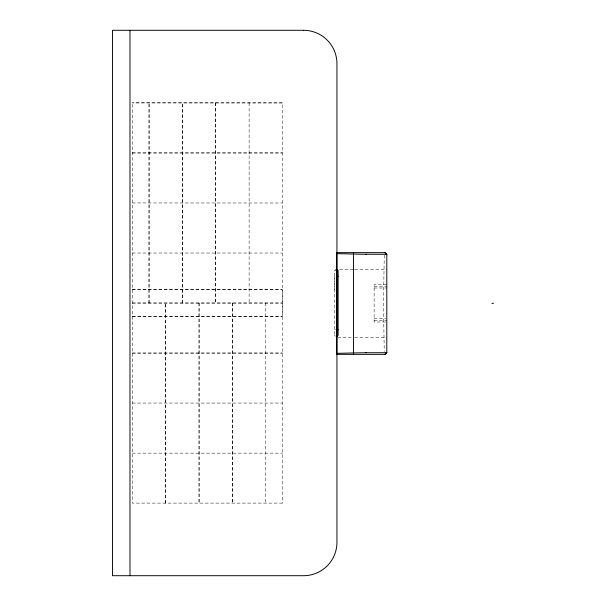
<?xml version="1.0" encoding="UTF-8"?>
<svg xmlns="http://www.w3.org/2000/svg" width="606" height="606" viewBox="0 0 606 606"><rect width="100%" height="100%" fill="white"/><g stroke="black" fill="none" stroke-linecap="round" stroke-linejoin="round"><path stroke-width="0.45" stroke-dasharray="3.03 2.27" d="M334.77 289.66L334.77 276.321L335.61 276.321M334.77 271.071L335.61 269.738A1.333 1.333 0 0 0 334.77 270.98L334.77 335.02L335.61 336.262A1.333 1.333 0 0 1 334.77 335.02M384.265 255.3L383.462 303.235L384.242 351.457M282.472 102.884L132.32 102.884L282.404 102.952L282.404 503.116M132.32 152.917L282.404 152.917M132.32 152.985L282.404 152.985M132.32 202.942L282.404 203.01M132.32 253.035L282.404 253.035M339.595 269.314L353.715 269.314M354.654 269.314L386.795 269.314M386.795 284.653L374.122 284.653L374.122 322.006L386.795 322.013M374.122 286.327L386.795 286.327M374.122 287.994L386.795 287.994M132.32 289.66L282.404 289.66M132.32 289.729L282.335 289.729L282.335 316.271L132.32 316.271M132.32 303L282.404 303M132.32 303.068L282.404 303.068M132.32 316.34L282.404 316.34M374.122 318.673L385.893 318.673M374.122 320.347L386.795 320.347M334.77 329.679L335.61 329.679M337.709 337.686L353.715 337.686M354.654 337.686L386.795 337.686M132.32 353.025L282.404 353.025M132.32 353.093L282.404 353.093M132.32 403.058L282.404 403.058M132.32 453.152L282.404 453.152M282.472 503.116L132.32 503.116L132.388 102.884M265.731 303L265.731 503.116M249.119 102.884L249.119 303M232.446 303L232.446 503.116M232.378 303L232.378 503.116M215.766 102.884L215.766 303M215.698 102.884L215.698 303M199.094 303L199.094 503.116M199.026 303L199.026 503.116M182.414 303L182.414 102.884L182.345 303M165.741 503.116L165.741 303L165.673 503.116M149.061 303L149.061 102.884L148.993 303"/><path stroke-width="0.91" d="M384.84 354.366L386.795 352.404M386.795 352.692L385.128 354.366L336.769 354.366L336.769 252.641L385.113 252.641L386.795 254.308L386.795 352.692L365.918 352.76M336.769 353.359L353.442 352.942A33.345 0.712 -1.1 0 1 366.206 352.737M386.779 254.308L365.918 254.24M336.769 276.321L338.095 276.321M491.86 303.333L493.526 303.333M336.769 329.679L338.095 329.679M336.769 253.641L353.442 254.058A33.345 0.712 1.1 0 0 366.206 254.262M384.84 252.641L386.795 254.596M353.442 252.641L353.442 354.366M129.987 30.3L129.987 575.7M336.769 336.353A1.333 1.333 0 0 0 338.103 335.02L338.103 271.018A1.333 1.333 0 0 0 336.769 269.647M303.583 30.3L112.474 30.3L112.474 575.7L303.583 575.7A33.353 33.353 0 0 0 336.936 542.347L336.936 63.653A33.353 33.353 0 0 0 303.583 30.3"/></g></svg>
